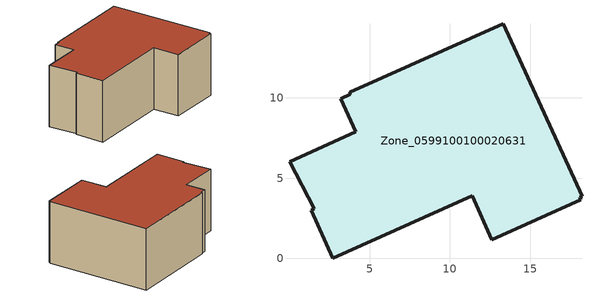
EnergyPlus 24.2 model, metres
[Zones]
Zone_0599100100020631
 floor ground (C_G): 3.8,10.22 3.77,10.34 13.31,14.63 18.23,3.88 18.07,3.81 18.15,3.65 12.62,1.17 11.4,3.9 2.69,0 1.35,3 1.56,3.09 0.01,6.03 4.14,7.89 3.21,9.96 z0
 wall outside (C_F): 11.4,3.9 12.62,1.17 18.15,3.65 18.07,3.81 18.23,3.88 13.31,14.63 3.77,10.34 3.8,10.22 3.21,9.96 4.14,7.89 0.01,6.03 1.56,3.09 1.35,3 2.69,0 11.4,3.9 z0:7
 roof outside (C_R): 3.77,10.34 3.8,10.22 3.21,9.96 4.14,7.89 0.01,6.03 1.56,3.09 1.35,3 2.69,0 11.4,3.9 12.62,1.17 18.15,3.65 18.07,3.81 18.23,3.88 13.31,14.63 z7
[BUILDING]
Pand.0599100100020631: North Axis=0; Terrain=City; Loads Convergence Tolerance Value=0.04; Temperature Convergence Tolerance Value=0.4; Solar Distribution=FullExterior; Maximum Number of Warmup Days=25; Minimum Number of Warmup Days=1
[Site:Location]
Rotterdam.The.Hague.AP_ZH_NLD Design_Conditions: Latitude=51.96; Longitude=4.45; Time Zone=1; Elevation=-4.5
[SITE:GROUNDTEMPERATURE:BUILDINGSURFACE]
18, 18, 18, 18, 18, 18, 18, 18, 18, 18, 18, 18
[MATERIAL] Thermal Absorptance=0.9; Solar Absorptance=0.7; Visible Absorptance=0.7
Name | Roughness | Thickness | Conductivity | Density | Specific Heat
G.D.2015-2018 | MediumSmooth | 0.15 | 0.0428571 | 540 | 1210
F.D.2015-2018 | Rough | 0.3 | 0.0666667 | 1920 | 840
R.D.2015-2018 | MediumRough | 0.2 | 0.0333333 | 1500 | 1000
[CONSTRUCTION]
C_G: G.D.2015-2018
C_F: F.D.2015-2018
C_R: R.D.2015-2018
[ZONE]
Zone_0599100100020631: Type=1; Multiplier=1; Ceiling Height=Autocalculate; Volume=Autocalculate; Floor Area=autocalculate; Part of Total Floor Area=Yes
[ZONEINFILTRATION:DESIGNFLOWRATE]
Infil_Zone_0599100100020631: Zone or ZoneList or Space or SpaceList=Zone_0599100100020631; Schedule=AlwaysOn; Design Flow Rate Calculation Method=Flow/Area; Flow Rate per Floor Area=0.0021; Constant Term Coefficient=1; Temperature Term Coefficient=0; Velocity Term Coefficient=0; Velocity Squared Term Coefficient=0
[HVACTEMPLATE:ZONE:IDEALLOADSAIRSYSTEM]
Zone_0599100100020631: Maximum Heating Supply Air Temperature=50; Minimum Cooling Supply Air Temperature=13; Maximum Heating Supply Air Humidity Ratio=0.0156; Minimum Cooling Supply Air Humidity Ratio=0.0077; Heating Limit=NoLimit; Cooling Limit=NoLimit; Dehumidification Control Type=ConstantSensibleHeatRatio; Cooling Sensible Heat Ratio=0.7; Dehumidification Setpoint=60; Humidification Control Type=None; Humidification Setpoint=30; Outdoor Air Method=None; Outdoor Air Flow Rate per Person=0.00944; Outdoor Air Flow Rate per Zone Floor Area=0; Outdoor Air Flow Rate per Zone=0; Demand Controlled Ventilation Type=None; Outdoor Air Economizer Type=NoEconomizer; Heat Recovery Type=None; Sensible Heat Recovery Effectiveness=0.7; Latent Heat Recovery Effectiveness=0.65
[ZONECONTROL:THERMOSTAT]
ThermostatControl_Zone_0599100100020631: Zone or ZoneList=Zone_0599100100020631; Control Type Schedule=DualSetpointControlType; Control 1=Thermostat_Zone_0599100100020631; Temperature Difference Between Cutout And Setpoint=0
[THERMOSTATSETPOINT:DUALSETPOINT]
Thermostat_Zone_0599100100020631: Heating Setpoint Temperature Schedule=HeatingSetpoint_Zone_0599100100020631; Cooling Setpoint Temperature Schedule=CoolingSetpoint_Zone_0599100100020631
[SCHEDULE:COMPACT]
HeatingSetpoint_Zone_0599100100020631: Through: 12/31, For: AllDays, Until: 24:00, 21
CoolingSetpoint_Zone_0599100100020631: Through: 12/31, For: AllDays, Until: 24:00, 24
DualSetpointControlType: Through: 12/31, For: AllDays, Until: 24:00, 4
AlwaysOn: Through: 12/31, For: AllDays, Until: 24:00, 1
